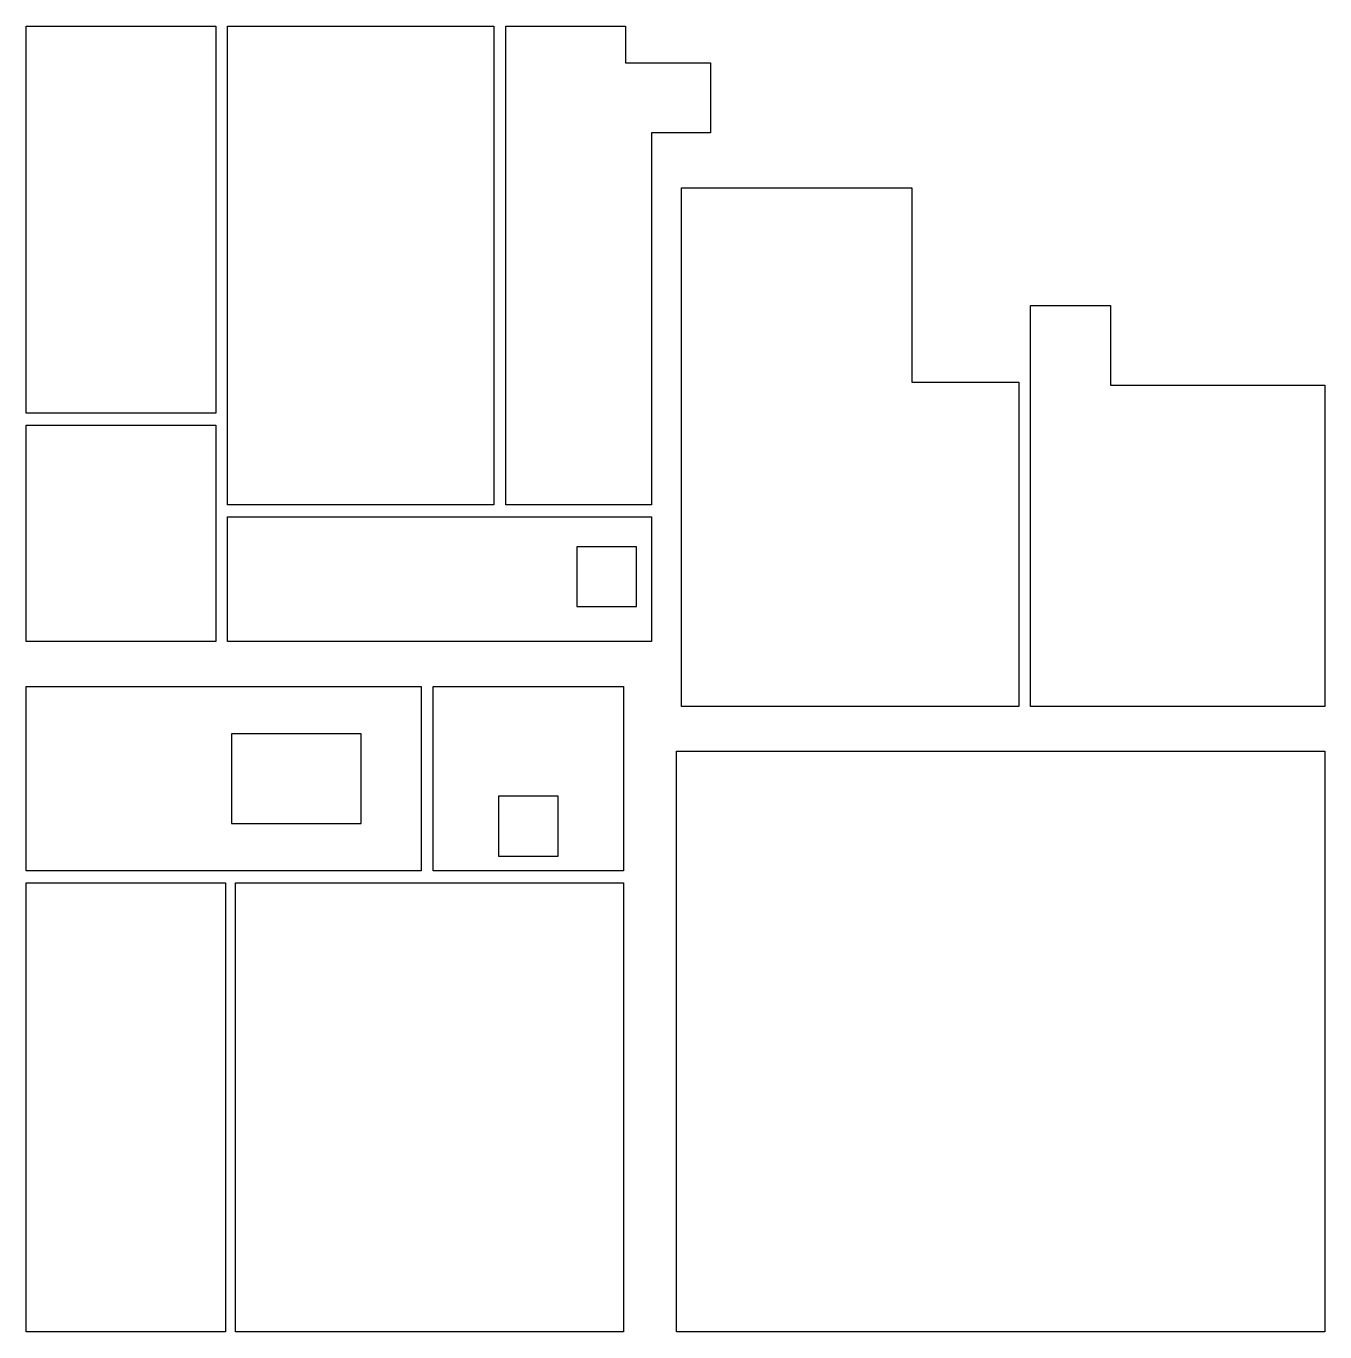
# Model space of a CAD drawing. Header units: millimetres. Extents: x 0.7 to 13.8, y 0.6 to 13.7.
import ezdxf

# ---------------------------------------------------------------- set-up
doc = ezdxf.new("R2010")
doc.units = ezdxf.units.MM
doc.layers.add('AREE LEONARDO', color=7, linetype='Continuous')

msp = doc.modelspace()

# ---------------------------------------------------------------- linework, layer by layer
at = {"layer": 'AREE LEONARDO', "color": 3}
for points in [[(0.735, 13.686), (2.635, 13.686), (2.635, 9.806), (0.735, 9.806)], [(5.545, 13.686), (6.745, 13.686), (6.745, 13.316), (7.595, 13.316), (7.595, 12.616), (7.005, 12.616), (7.005, 8.886), (5.545, 8.886)], [(0.735, 9.686), (2.635, 9.686), (2.635, 7.516), (0.735, 7.516)]]:
    msp.add_lwpolyline(points, close=True, dxfattribs=at)
at = {"layer": 'AREE LEONARDO', "color": 5}
for points in [[(2.755, 13.686), (5.425, 13.686), (5.425, 8.886), (2.755, 8.886)], [(7.305, 12.066), (9.615, 12.066), (9.615, 10.116), (10.685, 10.116), (10.685, 6.866), (7.305, 6.866)], [(10.805, 10.886), (11.605, 10.886), (11.605, 10.086), (13.755, 10.086), (13.755, 6.866), (10.805, 6.866)], [(2.755, 8.766), (7.005, 8.766), (7.005, 7.516), (2.755, 7.516)], [(0.735, 7.066), (4.695, 7.066), (4.695, 5.216), (0.735, 5.216)], [(4.815, 7.066), (6.725, 7.066), (6.725, 5.216), (4.815, 5.216)], [(7.255, 6.416), (13.755, 6.416), (13.755, 0.596), (7.255, 0.596)], [(0.735, 5.096), (2.735, 5.096), (2.735, 0.596), (0.735, 0.596)], [(2.835, 5.096), (6.725, 5.096), (6.725, 0.596), (2.835, 0.596)]]:
    msp.add_lwpolyline(points, close=True, dxfattribs=at)
at = {"layer": 'AREE LEONARDO', "color": 1}
for points in [[(6.255, 7.866), (6.855, 7.866), (6.855, 8.466), (6.255, 8.466)], [(5.47, 5.366), (6.07, 5.366), (6.07, 5.966), (5.47, 5.966)]]:
    msp.add_lwpolyline(points, close=True, dxfattribs=at)
at = {"layer": 'AREE LEONARDO', "color": 2}
msp.add_lwpolyline([(2.795, 5.691), (4.095, 5.691), (4.095, 6.591), (2.795, 6.591)], close=True, dxfattribs=at)

doc.saveas('drawing.dxf')
